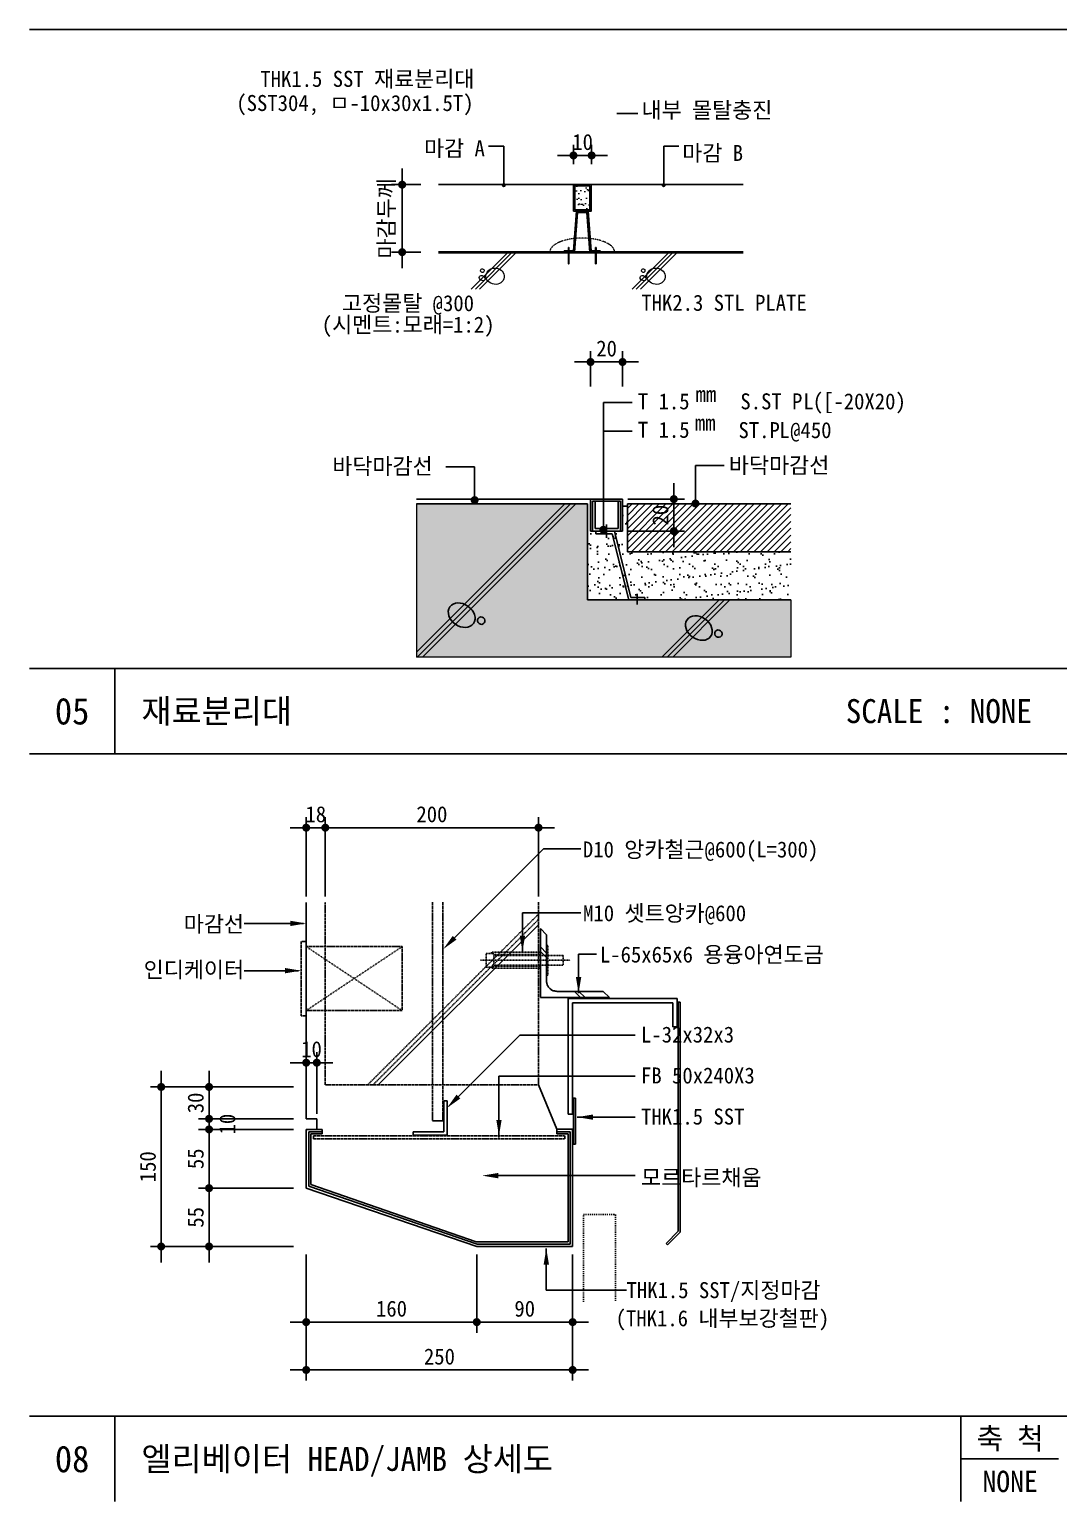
# Model space of a CAD drawing. Header units: millimetres. Extents: x 209 to 75467, y 6568 to 12199.
# Drawn here: x 209 to 2139, y 6677 to 9438 of the extents above; entities that cross this region are included whole.
import ezdxf
from ezdxf.enums import TextEntityAlignment as Align

# ---------------------------------------------------------------- set-up
doc = ezdxf.new("R2010")
doc.units = ezdxf.units.MM
doc.header["$MEASUREMENT"] = 0
for name, pattern in [('DASH_3', [2, 1, -1]), ('DASH_4', [4, 2, -2]), ('DASH_9', [2.3, 1.5, -0.8]), ('HIDDEN', [0.375, 0.25, -0.125]), ('HIDDEN2', [0.1875, 0.125, -0.0625])]:
    doc.linetypes.add(name, pattern=pattern)
doc.layers.get('0').update_dxf_attribs({"linetype": 'CONTINUOUS'})
for name, color, linetype in [('312', 7, 'CONTINUOUS'), ('313', 7, 'CONTINUOUS'), ('314', 7, 'CONTINUOUS'), ('A-XXXX-SOLD', 252, 'CONTINUOUS'), ('AA-XXXX-SDET', 7, 'CONTINUOUS'), ('CA-ANNO-TEXT', 3, 'CONTINUOUS'), ('DIM', 7, 'CONTINUOUS'), ('F', 4, 'CONTINUOUS'), ('HAT', 8, 'CONTINUOUS'), ('SYMB', 7, 'CONTINUOUS'), ('TABL', 7, 'CONTINUOUS'), ('TEXT', 7, 'CONTINUOUS')]:
    doc.layers.add(name, color=color, linetype=linetype)
for name, color, linetype, lineweight in [('A-CONC-LIN1', 2, 'CONTINUOUS', 40), ('A-DIMS', 7, 'CONTINUOUS', 25), ('A-MKXS-LEAD', 7, 'CONTINUOUS', 25), ('A-MKXS-TEXT1', 3, 'CONTINUOUS', 25), ('A-XXXX-FIN3', 4, 'CONTINUOUS', 25), ('A-XXXX-HATC', 8, 'CONTINUOUS', 18), ('A-XXXX-HID', 8, 'HIDDEN', 18), ('A-XXXX-TABL', 7, 'CONTINUOUS', 25)]:
    doc.layers.add(name, color=color, linetype=linetype, lineweight=lineweight)
doc.styles.add('HY울릉도L', font='H2GTRE.TTF')
doc.styles.add('돋움', font='')
doc.styles.add('돋움체', font='')
doc.styles.get('돋움').set_extended_font_data('DotumChe')
doc.styles.get('돋움체').set_extended_font_data('DotumChe')
doc.dimstyles.new('CDIM', dxfattribs={"dimtxt": 3, "dimasz": 1.5, "dimexe": 2, "dimexo": 1, "dimgap": 1, "dimtad": 1, "dimdec": 0, "dimrnd": 0.5, "dimzin": 0, "dimdsep": 32, "dimlunit": 6, "dimtxsty": 'HY울릉도L', "dimblk1": '_CIDOT', "dimblk2": '_CIDOT', "dimsah": 1, "dimcen": 5.5, "dimclrd": 2, "dimclre": 2, "dimclrt": 7, "dimadec": 0, "dimazin": 0, "dimtfac": 1, "dimtdec": 0, "dimtix": 1, "dimtmove": 2, "dimatfit": 1, "dimldrblk": '_CIDOT', "dimfxl": 1, "dimtolj": 1, "dimtzin": 0, "dimlwd": -1, "dimarcsym": 0})

# ---------------------------------------------------------------- blocks, each defined once
blk = doc.blocks.new('UNITCIRCLE')
blk.add_circle((0, 0), 1)
blk = doc.blocks.new('_CIDOT')
at = {"color": 0, "linetype": 'ByBlock'}
blk.add_line((2, 0), (-1, 0), dxfattribs=at)
at = {"color": 0, "linetype": 'ByBlock', "const_width": 0.5}
blk.add_lwpolyline([(-0.25, 0, 1), (0.25, 0, 1)], format="xyb", close=True, dxfattribs=at)
blk = doc.blocks.new('*D326')
at = {"layer": 'A-DIMS', "lineweight": -2, "transparency": 16777216}
for p, q in [((1331.2, 8556.9), (1437.3, 8556.9)), ((1331.2, 8496.9), (1437.3, 8496.9))]:
    blk.add_line(p, q, dxfattribs=at)
at = {"layer": 'A-DIMS', "transparency": 16777216}
blk.add_line((1417.3, 8541.9), (1417.3, 8511.9), dxfattribs=at)
at = {"layer": 'A-DIMS', "transparency": 16777216, "xscale": 15, "yscale": 15, "zscale": 15}
for p, rotation in [((1417.3, 8556.9), 90), ((1417.3, 8496.9), 270)]:
    blk.add_blockref('_CIDOT', p, dxfattribs=dict(at, rotation=rotation))
at = {"layer": 'A-DIMS', "color": 3, "transparency": 16777216, "insert": (1392.3, 8526.9), "char_height": 30, "attachment_point": 5, "rotation": 90, "style": '돋움체'}
blk.add_mtext('\\A1;20', dxfattribs=at)
blk = doc.blocks.new('*D327')
at = {"layer": 'A-DIMS', "lineweight": -2, "transparency": 16777216}
for p, q in [((1261.2, 8768.1), (1261.2, 8834.1)), ((1321.2, 8768.1), (1321.2, 8834.1))]:
    blk.add_line(p, q, dxfattribs=at)
at = {"layer": 'A-DIMS', "transparency": 16777216}
blk.add_line((1306.2, 8814.1), (1276.2, 8814.1), dxfattribs=at)
at = {"layer": 'A-DIMS', "transparency": 16777216, "xscale": 15, "yscale": 15, "zscale": 15, "rotation": 180}
blk.add_blockref('_CIDOT', (1261.2, 8814.1), dxfattribs=at)
at = {"layer": 'A-DIMS', "transparency": 16777216, "xscale": 15, "yscale": 15, "zscale": 15}
blk.add_blockref('_CIDOT', (1321.2, 8814.1), dxfattribs=at)
at = {"layer": 'A-DIMS', "color": 3, "transparency": 16777216, "insert": (1291.2, 8839.2), "char_height": 30, "attachment_point": 5, "style": '돋움체'}
blk.add_mtext('\\A1;20', dxfattribs=at)
blk = doc.blocks.new('Arrow-V')
at = {"color": 0}
blk.add_solid([(-3, 0.5), (0, 0), (-3, -0.5)], dxfattribs=at)
blk = doc.blocks.new('*D335')
at = {"layer": 'A-DIMS', "lineweight": -2, "transparency": 16777216}
for p, q in [((728, 7140.4), (728, 6993.4)), ((1047.8, 7140.4), (1047.8, 6993.4))]:
    blk.add_line(p, q, dxfattribs=at)
at = {"layer": 'A-DIMS', "transparency": 16777216}
blk.add_line((1032.8, 7013.4), (743, 7013.4), dxfattribs=at)
at = {"layer": 'A-DIMS', "transparency": 16777216, "xscale": 15, "yscale": 15, "zscale": 15, "rotation": 180}
blk.add_blockref('_CIDOT', (728, 7013.4), dxfattribs=at)
at = {"layer": 'A-DIMS', "transparency": 16777216, "xscale": 15, "yscale": 15, "zscale": 15}
blk.add_blockref('_CIDOT', (1047.8, 7013.4), dxfattribs=at)
at = {"layer": 'A-DIMS', "color": 3, "transparency": 16777216, "insert": (887.9, 7038.4), "char_height": 30, "attachment_point": 5, "style": '돋움체'}
blk.add_mtext('\\A1;160', dxfattribs=at)
blk = doc.blocks.new('*D337')
at = {"layer": 'A-DIMS', "lineweight": -2, "transparency": 16777216}
for p, q in [((763.8, 7811.7), (763.8, 7960.7)), ((1163.6, 7811.7), (1163.6, 7960.7))]:
    blk.add_line(p, q, dxfattribs=at)
at = {"layer": 'A-DIMS', "transparency": 16777216}
blk.add_line((778.8, 7940.7), (1148.6, 7940.7), dxfattribs=at)
at = {"layer": 'A-DIMS', "transparency": 16777216, "xscale": 15, "yscale": 15, "zscale": 15, "rotation": 180}
blk.add_blockref('_CIDOT', (763.8, 7940.7), dxfattribs=at)
at = {"layer": 'A-DIMS', "transparency": 16777216, "xscale": 15, "yscale": 15, "zscale": 15}
blk.add_blockref('_CIDOT', (1163.6, 7940.7), dxfattribs=at)
at = {"layer": 'A-DIMS', "color": 3, "transparency": 16777216, "insert": (963.7, 7965.7), "char_height": 30, "attachment_point": 5, "style": '돋움체'}
blk.add_mtext('\\A1;200', dxfattribs=at)
blk = doc.blocks.new('*D338')
at = {"layer": 'A-DIMS', "lineweight": -2, "transparency": 16777216}
for p, q in [((704.2, 7454.4), (525.8, 7454.4)), ((704.2, 7394.6), (525.8, 7394.6))]:
    blk.add_line(p, q, dxfattribs=at)
at = {"layer": 'A-DIMS', "transparency": 16777216}
blk.add_line((545.8, 7409.6), (545.8, 7439.4), dxfattribs=at)
at = {"layer": 'A-DIMS', "transparency": 16777216, "xscale": 15, "yscale": 15, "zscale": 15}
for p, rotation in [((545.8, 7454.4), 90), ((545.8, 7394.6), 270)]:
    blk.add_blockref('_CIDOT', p, dxfattribs=dict(at, rotation=rotation))
at = {"layer": 'A-DIMS', "color": 3, "transparency": 16777216, "insert": (520.8, 7424.5), "char_height": 30, "attachment_point": 5, "rotation": 90, "style": '돋움체'}
blk.add_mtext('\\A1;30', dxfattribs=at)
blk = doc.blocks.new('*D339')
at = {"layer": 'A-DIMS', "lineweight": -2, "transparency": 16777216}
for p, q in [((728, 7403.7), (728, 7519.9)), ((747.8, 7403.7), (747.8, 7519.9))]:
    blk.add_line(p, q, dxfattribs=at)
at = {"layer": 'A-DIMS', "transparency": 16777216}
for p, q in [((713, 7499.9), (698, 7499.9)), ((747.8, 7499.9), (728, 7499.9)), ((762.8, 7499.9), (777.8, 7499.9))]:
    blk.add_line(p, q, dxfattribs=at)
at = {"layer": 'A-DIMS', "transparency": 16777216, "xscale": 15, "yscale": 15, "zscale": 15}
blk.add_blockref('_CIDOT', (728, 7499.9), dxfattribs=at)
at = {"layer": 'A-DIMS', "transparency": 16777216, "xscale": 15, "yscale": 15, "zscale": 15, "rotation": 180}
blk.add_blockref('_CIDOT', (747.8, 7499.9), dxfattribs=at)
at = {"layer": 'A-DIMS', "color": 3, "transparency": 16777216, "insert": (737.9, 7524.9), "char_height": 30, "attachment_point": 5, "style": '돋움체'}
blk.add_mtext('\\A1;10', dxfattribs=at)
blk = doc.blocks.new('*D340')
at = {"layer": 'A-DIMS', "lineweight": -2, "transparency": 16777216}
for p, q in [((728, 7811.7), (728, 7960.7)), ((763.8, 7811.7), (763.8, 7960.7))]:
    blk.add_line(p, q, dxfattribs=at)
at = {"layer": 'A-DIMS', "transparency": 16777216}
for p, q in [((713, 7940.7), (698, 7940.7)), ((763.8, 7940.7), (728, 7940.7)), ((778.8, 7940.7), (793.8, 7940.7))]:
    blk.add_line(p, q, dxfattribs=at)
at = {"layer": 'A-DIMS', "transparency": 16777216, "xscale": 15, "yscale": 15, "zscale": 15}
blk.add_blockref('_CIDOT', (728, 7940.7), dxfattribs=at)
at = {"layer": 'A-DIMS', "transparency": 16777216, "xscale": 15, "yscale": 15, "zscale": 15, "rotation": 180}
blk.add_blockref('_CIDOT', (763.8, 7940.7), dxfattribs=at)
at = {"layer": 'A-DIMS', "color": 3, "transparency": 16777216, "insert": (745.9, 7965.7), "char_height": 30, "attachment_point": 5, "style": '돋움체'}
blk.add_mtext('\\A1;18', dxfattribs=at)
blk = doc.blocks.new('*D341')
at = {"layer": 'A-DIMS', "lineweight": -2, "transparency": 16777216}
for p, q in [((728, 7140.4), (728, 6903.6)), ((1227.6, 7140.4), (1227.6, 6903.6))]:
    blk.add_line(p, q, dxfattribs=at)
at = {"layer": 'A-DIMS', "transparency": 16777216}
blk.add_line((1212.6, 6923.6), (743, 6923.6), dxfattribs=at)
at = {"layer": 'A-DIMS', "transparency": 16777216, "xscale": 15, "yscale": 15, "zscale": 15, "rotation": 180}
blk.add_blockref('_CIDOT', (728, 6923.6), dxfattribs=at)
at = {"layer": 'A-DIMS', "transparency": 16777216, "xscale": 15, "yscale": 15, "zscale": 15}
blk.add_blockref('_CIDOT', (1227.6, 6923.6), dxfattribs=at)
at = {"layer": 'A-DIMS', "color": 3, "transparency": 16777216, "insert": (977.8, 6948.6), "char_height": 30, "attachment_point": 5, "style": '돋움체'}
blk.add_mtext('\\A1;250', dxfattribs=at)
blk = doc.blocks.new('*D342')
at = {"layer": 'A-DIMS', "lineweight": -2, "transparency": 16777216}
for p, q in [((1047.8, 7140.4), (1047.8, 6993.4)), ((1227.6, 7140.4), (1227.6, 6993.4))]:
    blk.add_line(p, q, dxfattribs=at)
at = {"layer": 'A-DIMS', "transparency": 16777216}
blk.add_line((1212.6, 7013.4), (1062.8, 7013.4), dxfattribs=at)
at = {"layer": 'A-DIMS', "transparency": 16777216, "xscale": 15, "yscale": 15, "zscale": 15, "rotation": 180}
blk.add_blockref('_CIDOT', (1047.8, 7013.4), dxfattribs=at)
at = {"layer": 'A-DIMS', "transparency": 16777216, "xscale": 15, "yscale": 15, "zscale": 15}
blk.add_blockref('_CIDOT', (1227.6, 7013.4), dxfattribs=at)
at = {"layer": 'A-DIMS', "color": 3, "transparency": 16777216, "insert": (1137.7, 7038.4), "char_height": 30, "attachment_point": 5, "style": '돋움체'}
blk.add_mtext('\\A1;90', dxfattribs=at)
blk = doc.blocks.new('*D343')
at = {"layer": 'A-DIMS', "lineweight": -2, "transparency": 16777216}
for p, q in [((704.2, 7454.4), (436, 7454.4)), ((704.2, 7155.2), (436, 7155.2))]:
    blk.add_line(p, q, dxfattribs=at)
at = {"layer": 'A-DIMS', "transparency": 16777216}
blk.add_line((456, 7170.2), (456, 7439.4), dxfattribs=at)
at = {"layer": 'A-DIMS', "transparency": 16777216, "xscale": 15, "yscale": 15, "zscale": 15}
for p, rotation in [((456, 7454.4), 90), ((456, 7155.2), 270)]:
    blk.add_blockref('_CIDOT', p, dxfattribs=dict(at, rotation=rotation))
at = {"layer": 'A-DIMS', "color": 3, "transparency": 16777216, "insert": (431, 7304.8), "char_height": 30, "attachment_point": 5, "rotation": 90, "style": '돋움체'}
blk.add_mtext('\\A1;150', dxfattribs=at)
blk = doc.blocks.new('*D344')
at = {"layer": 'A-DIMS', "transparency": 16777216}
for p, q in [((545.8, 7409.6), (545.8, 7424.6)), ((545.8, 7374.8), (545.8, 7394.6)), ((545.8, 7359.8), (545.8, 7344.8))]:
    blk.add_line(p, q, dxfattribs=at)
at = {"layer": 'A-DIMS', "lineweight": -2, "transparency": 16777216}
for p, q in [((704.2, 7394.6), (525.8, 7394.6)), ((704.2, 7374.8), (525.8, 7374.8))]:
    blk.add_line(p, q, dxfattribs=at)
at = {"layer": 'A-DIMS', "transparency": 16777216, "xscale": 15, "yscale": 15, "zscale": 15}
for p, rotation in [((545.8, 7394.6), 270), ((545.8, 7374.8), 90)]:
    blk.add_blockref('_CIDOT', p, dxfattribs=dict(at, rotation=rotation))
at = {"layer": 'A-DIMS', "color": 3, "transparency": 16777216, "insert": (580.3, 7384.7), "char_height": 30, "attachment_point": 5, "rotation": 90, "style": '돋움체'}
blk.add_mtext('\\A1;10', dxfattribs=at)
blk = doc.blocks.new('*D345')
at = {"layer": 'A-DIMS', "lineweight": -2, "transparency": 16777216}
for p, q in [((704.2, 7374.8), (525.8, 7374.8)), ((704.2, 7264.6), (525.8, 7264.6))]:
    blk.add_line(p, q, dxfattribs=at)
at = {"layer": 'A-DIMS', "transparency": 16777216}
blk.add_line((545.8, 7279.6), (545.8, 7359.8), dxfattribs=at)
at = {"layer": 'A-DIMS', "transparency": 16777216, "xscale": 15, "yscale": 15, "zscale": 15}
for p, rotation in [((545.8, 7374.8), 90), ((545.8, 7264.6), 270)]:
    blk.add_blockref('_CIDOT', p, dxfattribs=dict(at, rotation=rotation))
at = {"layer": 'A-DIMS', "color": 3, "transparency": 16777216, "insert": (520.8, 7319.7), "char_height": 30, "attachment_point": 5, "rotation": 90, "style": '돋움체'}
blk.add_mtext('\\A1;55', dxfattribs=at)
blk = doc.blocks.new('*D346')
at = {"layer": 'A-DIMS', "lineweight": -2, "transparency": 16777216}
for p, q in [((704.2, 7264.6), (525.8, 7264.6)), ((704.2, 7155.2), (525.8, 7155.2))]:
    blk.add_line(p, q, dxfattribs=at)
at = {"layer": 'A-DIMS', "transparency": 16777216}
blk.add_line((545.8, 7170.2), (545.8, 7249.6), dxfattribs=at)
at = {"layer": 'A-DIMS', "transparency": 16777216, "xscale": 15, "yscale": 15, "zscale": 15}
for p, rotation in [((545.8, 7264.6), 90), ((545.8, 7155.2), 270)]:
    blk.add_blockref('_CIDOT', p, dxfattribs=dict(at, rotation=rotation))
at = {"layer": 'A-DIMS', "color": 3, "transparency": 16777216, "insert": (520.8, 7209.9), "char_height": 30, "attachment_point": 5, "rotation": 90, "style": '돋움체'}
blk.add_mtext('\\A1;55', dxfattribs=at)
blk = doc.blocks.new('*D391')
at = {"layer": 'A-DIMS', "transparency": 16777216}
for p, q in [((1214.1, 9201.5), (1199.1, 9201.5)), ((1263.2, 9201.5), (1229.1, 9201.5)), ((1278.2, 9201.5), (1293.2, 9201.5))]:
    blk.add_line(p, q, dxfattribs=at)
at = {"layer": 'A-DIMS', "lineweight": -2, "transparency": 16777216}
for p, q in [((1229.1, 9185.1), (1229.1, 9221.5)), ((1263.2, 9185.1), (1263.2, 9221.5))]:
    blk.add_line(p, q, dxfattribs=at)
at = {"layer": 'A-DIMS', "transparency": 16777216, "xscale": 15, "yscale": 15, "zscale": 15}
blk.add_blockref('_CIDOT', (1229.1, 9201.5), dxfattribs=at)
at = {"layer": 'A-DIMS', "transparency": 16777216, "xscale": 15, "yscale": 15, "zscale": 15, "rotation": 180}
blk.add_blockref('_CIDOT', (1263.2, 9201.5), dxfattribs=at)
at = {"layer": 'A-DIMS', "color": 3, "transparency": 16777216, "insert": (1246.2, 9226.5), "char_height": 30, "attachment_point": 5, "style": '돋움체'}
blk.add_mtext('\\A1;10', dxfattribs=at)
blk = doc.blocks.new('*D392')
at = {"layer": 'A-DIMS', "transparency": 16777216}
for p, q in [((907.9, 9161.7), (907.9, 9176.7)), ((907.9, 9146.7), (907.9, 9020.1)), ((907.9, 9005.1), (907.9, 8990.1))]:
    blk.add_line(p, q, dxfattribs=at)
at = {"layer": 'A-DIMS', "lineweight": -2, "transparency": 16777216}
for p, q in [((942.7, 9146.7), (887.9, 9146.7)), ((942.7, 9020.1), (887.9, 9020.1))]:
    blk.add_line(p, q, dxfattribs=at)
at = {"layer": 'A-DIMS', "transparency": 16777216, "xscale": 15, "yscale": 15, "zscale": 15}
for p, rotation in [((907.9, 9146.7), 270), ((907.9, 9020.1), 90)]:
    blk.add_blockref('_CIDOT', p, dxfattribs=dict(at, rotation=rotation))
at = {"layer": 'A-DIMS', "color": 3, "transparency": 16777216, "insert": (879.9, 9083.4), "char_height": 30, "attachment_point": 5, "rotation": 90, "style": '돋움체'}
blk.add_mtext('\\A1;마감두께', dxfattribs=at)

msp = doc.modelspace()

# ---------------------------------------------------------------- hatches: boundary and pattern name
at = {"layer": 'A-XXXX-HATC', "ltscale": 2}
h = msp.add_hatch(dxfattribs=at)
h.set_pattern_fill('AR-SAND', color=256, scale=10)
h.set_pattern_definition([(37.5, (-24590.172, 10602.676), (-0.629934, 19.268238), [0, -15.2, 0, -17, 0, -16.25]), (7.5, (-24590.172, 10602.676), (17.697767, 28.22146), [0, -8.2, 0, -13.7, 0, -5.25]), (327.5, (-24602.472, 10602.676), (31.141419, 0.05659), [0, -5, 0, -18, 0, -23.5]), (317.5, (-24602.472, 10602.676), (30.061266, 8.776756), [0, -2.5, 0, -11.8, 0, -13.5])])
h.paths.add_polyline_path([(1231.4, 9099.2), (1231.4, 9144.2), (1259.7, 9144.2), (1259.7, 9099.2)])
at = {"layer": 'A-XXXX-SOLD'}
msp.add_hatch(color=256, dxfattribs=at).paths.add_polyline_path([(1637, 8260.7), (935, 8260.7), (935, 8547.9), (1255.2, 8547.9), (1255.2, 8367.9), (1637, 8367.9)])
at = {"layer": 'HAT', "linetype": 'ByBlock'}
h = msp.add_hatch(dxfattribs=at)
h.set_pattern_fill('AR-SAND', color=256, scale=0.6, style=0)
h.set_pattern_definition([(37.5, (-1686.172, 5985.035), (-0.96002, 29.3648), [0, -23.1648, 0, -25.908, 0, -24.765]), (7.5, (-1686.17, 5985.035), (26.9714, 43.0095), [0, -12.4968, 0, -20.8788, 0, -8.001]), (327.5, (-1704.917, 5985.035), (47.45954, 0.08623), [0, -7.62, 0, -27.432, 0, -35.814]), (317.5, (-1704.917, 5985.035), (45.8134, 13.37576), [0, -3.81, 0, -17.9832, 0, -20.574])])
h.paths.add_polyline_path([(1637, 8457.9), (1637, 8367.9), (1255.2, 8367.9), (1255.2, 8496.9), (1321.2, 8496.9), (1321.2, 8543.4), (1330.2, 8543.4), (1330.2, 8457.9)])

# ---------------------------------------------------------------- linework, layer by layer
at = {"color": 8, "linetype": 'HIDDEN2'}
for p, q in [((1065.4, 7679), (1065.4, 7705)), ((1065.4, 7705), (1075.4, 7705)), ((1165.4, 7707), (1075.4, 7707)), ((1075.4, 7707), (1075.4, 7705)), ((1090, 7701), (1075.4, 7705)), ((1178.6, 7719.8), (1181, 7719.8)), ((1181, 7719.8), (1181, 7663.8)), ((1222.8, 7692.2), (1054.8, 7692.2)), ((1075.4, 7679), (1065.4, 7679)), ((1090, 7683), (1075.4, 7679)), ((1075.4, 7677), (1075.4, 7679)), ((1165.4, 7677), (1075.4, 7677)), ((1080, 7683), (1080, 7701)), ((1199.6, 7701), (1080, 7701)), ((1199.6, 7683), (1080, 7683)), ((1165.4, 7681), (1084.8, 7681)), ((1165.4, 7703), (1087.2, 7703)), ((1209.6, 7701), (1199.6, 7701)), ((1199.6, 7683), (1209.6, 7683)), ((1209.6, 7683), (1209.6, 7701)), ((1181, 7663.8), (1178.6, 7663.8))]:
    msp.add_line(p, q, dxfattribs=at)
at = {"layer": '312', "color": 4, "linetype": 'Continuous'}
for p, q in [((728, 7394.6), (728, 7800.6)), ((1167, 7751.8), (1167, 7622)), ((1167, 7751.8), (1178.6, 7740)), ((1178.6, 7653.2), (1178.6, 7740)), ((1178.6, 7653.2), (1178.8, 7652)), ((1178.8, 7652), (1178.8, 7650.8)), ((1178.8, 7650.8), (1179, 7649.6)), ((1179, 7649.6), (1179.4, 7648.4)), ((1179.4, 7648.4), (1179.6, 7647.2)), ((1167, 7622), (1296.8, 7622)), ((1179.6, 7647.2), (1180, 7646)), ((1180, 7646), (1180.6, 7645)), ((1180.6, 7645), (1181.2, 7643.8)), ((1181.2, 7643.8), (1181.8, 7642.8)), ((1181.8, 7642.8), (1182.4, 7641.8)), ((1182.4, 7641.8), (1183.2, 7640.8)), ((1183.2, 7640.8), (1184, 7639.8)), ((1184, 7639.8), (1184.8, 7639)), ((1184.8, 7639), (1185.8, 7638.2)), ((1185.8, 7638.2), (1186.8, 7637.4)), ((1186.8, 7637.4), (1187.8, 7636.8)), ((1187.8, 7636.8), (1188.8, 7636.2)), ((1188.8, 7636.2), (1190, 7635.6)), ((1190, 7635.6), (1191, 7635)), ((1191, 7635), (1192.2, 7634.6)), ((1192.2, 7634.6), (1193.4, 7634.4)), ((1193.4, 7634.4), (1194.6, 7634)), ((1194.6, 7634), (1195.8, 7633.8)), ((1195.8, 7633.8), (1197, 7633.8)), ((1197, 7633.8), (1198.2, 7633.6)), ((1198.2, 7633.6), (1285, 7633.6)), ((1285, 7633.6), (1296.8, 7622)), ((986.2, 7428.2), (986.2, 7370.4)), ((992, 7428.2), (986.2, 7428.2)), ((992, 7364.4), (992, 7428.2)), ((748, 7394.6), (728, 7394.6)), ((728, 7374.8), (728, 7264.6)), ((757.8, 7374.8), (728, 7374.8)), ((748, 7374.8), (748, 7394.6)), ((1227.6, 7375), (1197.8, 7375)), ((1227.6, 7155.2), (1227.6, 7375)), ((986.2, 7370.4), (928.4, 7370.2)), ((928.4, 7370.2), (928.4, 7364.4)), ((728, 7264.6), (1048, 7155.2)), ((1048, 7155.2), (1227.6, 7155.2))]:
    msp.add_line(p, q, dxfattribs=at)
at = {"layer": '313', "color": 7, "linetype": 'Continuous'}
for p, q in [((1231, 7633.6), (1242.6, 7622)), ((1239.4, 7633.6), (1251, 7622)), ((1219, 7403.4), (1219, 7620)), ((1219, 7620), (1423.6, 7620)), ((1227, 7403.4), (1227, 7612)), ((1227, 7612), (1415.6, 7612)), ((1415.6, 7612), (1415.6, 7567.2)), ((1423.6, 7620), (1423.6, 7567.2)), ((1425.6, 7613.2), (1425.6, 7183.8)), ((1425.6, 7613.2), (1429.2, 7613.2)), ((1429.2, 7613.2), (1429.2, 7182.2)), ((1415.6, 7567.2), (1423.6, 7567.2)), ((1197.8, 7375), (1163.6, 7458.2)), ((1219, 7403.4), (1227, 7403.4)), ((757.8, 7374.8), (748, 7374.8)), ((757.8, 7374.8), (757.8, 7366.2)), ((1197.8, 7375), (1197.8, 7366.4)), ((1425.6, 7183.8), (1402.8, 7161)), ((1429.2, 7182.2), (1405.4, 7158.4)), ((1402.8, 7161), (1405.4, 7158.4))]:
    msp.add_line(p, q, dxfattribs=at)
at = {"layer": '314', "color": 7, "linetype": 'DASH_9'}
for p, q in [((763.8, 7458.2), (763.8, 7801.2)), ((964.8, 7801.2), (964.8, 7390.6)), ((984.4, 7801.2), (984.4, 7390.6)), ((1163.6, 7801.2), (1163.6, 7458.2)), ((843.1, 7458.2), (1163.6, 7778.6)), ((853.1, 7458.2), (1163.6, 7768.6)), ((718.4, 7727.4), (718.4, 7588)), ((728, 7727.4), (718.4, 7727.4)), ((728, 7727.4), (728, 7588)), ((728, 7717.6), (907.8, 7717.6)), ((907.8, 7717.6), (907.8, 7597.8)), ((907.8, 7597.8), (728, 7597.8)), ((718.4, 7588), (728, 7588)), ((1163.6, 7458.2), (763.8, 7458.2)), ((741.4, 7362.6), (1213, 7362.6)), ((741.4, 7357), (1213, 7357))]:
    msp.add_line(p, q, dxfattribs=at)
at = {"layer": '314', "color": 7, "linetype": 'DASH_3'}
for p, q in [((728, 7717.6), (907.8, 7597.8)), ((907.8, 7717.6), (728, 7597.8))]:
    msp.add_line(p, q, dxfattribs=at)
at = {"layer": '314', "color": 7, "linetype": 'Continuous'}
for p, q in [((1167, 7717), (1178.6, 7705.4)), ((1167, 7708.6), (1178.6, 7697)), ((1229.4, 7347.4), (1229.4, 7433.4)), ((1229.4, 7433.4), (1233.2, 7433.4)), ((1233.2, 7433.4), (1233.2, 7347.4)), ((964.8, 7390.6), (984.4, 7390.6)), ((732.6, 7370.2), (732.6, 7268.4)), ((757.8, 7370.2), (732.6, 7370.2)), ((736.6, 7366.2), (736.6, 7271.2)), ((757.8, 7366.2), (736.6, 7366.2)), ((741.4, 7357), (741.4, 7362.6)), ((928.2, 7364.2), (992, 7364.4)), ((1223, 7370.4), (1197.8, 7370.4)), ((1219, 7366.4), (1197.8, 7366.4)), ((1213, 7362.6), (1213, 7357)), ((1219, 7163.8), (1219, 7366.4)), ((1223, 7159.8), (1223, 7370.4)), ((1233.2, 7347.4), (1229.4, 7347.4)), ((1048.6, 7159.8), (732.6, 7268.4)), ((1046.8, 7163.8), (736.6, 7271.2)), ((1046.8, 7163.8), (1219, 7163.8)), ((1048.6, 7159.8), (1223, 7159.8))]:
    msp.add_line(p, q, dxfattribs=at)
at = {"layer": '314', "color": 7, "linetype": 'DASH_4'}
for p, q in [((1247.8, 7051.2), (1247.8, 7215)), ((1247.8, 7215), (1307.8, 7215)), ((1307.8, 7215), (1307.8, 7051.2))]:
    msp.add_line(p, q, dxfattribs=at)
at = {"layer": 'A-CONC-LIN1'}
msp.add_line((976.2, 9020.1), (1547.1, 9020.1), dxfattribs=at)
at = {"layer": 'A-MKXS-LEAD'}
for p, q in [((1350, 9279.9), (1310.7, 9279.9)), ((1098.4, 9219.1), (1069.7, 9219.1)), ((1098.4, 9145.6), (1098.4, 9219.1)), ((1398.3, 9145.6), (1398.3, 9219.1)), ((1398.3, 9219.1), (1426.9, 9219.1)), ((1457.8, 8548), (1457.8, 8619.9)), ((1457.8, 8619.9), (1511.8, 8619.9)), ((1242.7, 7901), (1173, 7901)), ((1133.4, 7781), (1242.7, 7781)), ((1133.4, 7708.2), (1133.4, 7781)), ((1238.7, 7630.4), (1238.7, 7703.2)), ((1238.7, 7703.2), (1272.5, 7703.2)), ((1128.4, 7551.4), (1344.7, 7551.4)), ((1089.4, 7474.6), (1344.7, 7474.6)), ((1089.4, 7359.4), (1089.4, 7474.6)), ((1235.8, 7397.8), (1344.7, 7397.8)), ((1088, 7288.1), (1344.7, 7288.1)), ((1178.2, 7151.4), (1178.2, 7073.4)), ((1178.2, 7073.4), (1328.7, 7073.4))]:
    msp.add_line(p, q, dxfattribs=at)
for points in [[(1241.9, 9147.4, 0, 5.01, 0), (1235.9, 9161.2, 0, 0, 0), (1158.6, 9339.6, 0, 0, 0), (1110.9, 9339.6, 0, 0, 0)], [(1249, 9138.7, 0, 5.01, 0), (1254.9, 9152.5, 0, 0, 0), (1310.7, 9279.9, 0, 0, 0)], [(1261.7, 9060.3, 0, 5.01, 0), (1267.7, 9046.5, 0, 0, 0), (1319.9, 8924.7, 0, 0, 0), (1361.7, 8924.7, 0, 0, 0)], [(1241.6, 9026.7, 0, 5.01, 0), (1235.6, 9012.9, 0, 0, 0), (1197.7, 8924.3, 0, 0, 0), (1122.7, 8924.3, 0, 0, 0)]]:
    msp.add_lwpolyline(points, format="xyseb", dxfattribs=at)
for points, const_width in [([(1096.5, 9145.7, 1), (1100.3, 9145.7, 1)], 3.75), ([(1096.5, 9145.7, 1), (1100.3, 9145.7, 1)], 3.75), ([(1400.1, 9145.7, -1), (1396.4, 9145.7, -1)], 3.75), ([(1400.1, 9145.7, -1), (1396.4, 9145.7, -1)], 3.75), ([(1461.6, 8548.6, -1), (1454.1, 8548.6, -1)], 7.5)]:
    msp.add_lwpolyline(points, format="xyb", close=True, dxfattribs=dict(at, const_width=const_width))
for points in [[(988.6, 7716.6), (1173, 7901)], [(723, 7761.1), (611.4, 7761.1)], [(713.4, 7672.5), (611.4, 7672.5)], [(995.5, 7418.5), (1128.4, 7551.4)]]:
    msp.add_lwpolyline(points, dxfattribs=at)
at = {"layer": 'A-XXXX-FIN3'}
for p, q in [((1228.9, 9146.7), (976.2, 9146.7)), ((1262.2, 9146.7), (1547.1, 9146.7))]:
    msp.add_line(p, q, dxfattribs=at)
msp.add_lwpolyline([(1228.9, 9096.7), (1228.9, 9146.7), (1262.2, 9146.7), (1262.2, 9096.7), (1228.9, 9096.7)], dxfattribs=at)
for points in [[(1231.4, 9099.2), (1231.4, 9144.2), (1259.7, 9144.2), (1259.7, 9099.2)], [(1260, 9020.1), (1254.2, 9094.2), (1236.9, 9094.2), (1231.1, 9020.1), (1212.2, 9020.1), (1212.2, 9022.6), (1228.9, 9022.6), (1234.7, 9096.7), (1256.4, 9096.7), (1262.2, 9022.6), (1278.9, 9022.6), (1278.9, 9020.1)], [(1219.5, 9028.7), (1220.5, 9028.7), (1220.5, 8998.5), (1219.5, 8998.5)], [(1271.6, 9028.7), (1270.5, 9028.7), (1270.5, 8998.5), (1271.6, 8998.5)]]:
    msp.add_lwpolyline(points, close=True, dxfattribs=at)
at = {"layer": 'A-XXXX-HATC'}
for p, q in [((1037.3, 8950.8), (1106.6, 9020.1)), ((1045.1, 8950.8), (1114.4, 9020.1)), ((1052.8, 8950.8), (1122.1, 9020.1)), ((1339.1, 8950.8), (1408.4, 9020.1)), ((1346.9, 8950.8), (1416.2, 9020.1)), ((1354.6, 8950.8), (1423.9, 9020.1)), ((935, 8547.9), (935, 8260.7)), ((1637, 8367.9), (1637, 8260.7)), ((1637, 8260.7), (935, 8260.7))]:
    msp.add_line(p, q, dxfattribs=at)
at = {"layer": 'A-XXXX-HID', "ltscale": 0.5}
msp.add_ellipse((1245.5, 9020.1), major_axis=(-60.8, 0), ratio=0.433505, start_param=3.141593, end_param=6.283185, dxfattribs=at)
at = {"layer": 'A-XXXX-TABL'}
for p, q in [((1955.6, 6836.8), (1955.6, 6676.8)), ((1955.6, 6756.8), (2138.7, 6756.8))]:
    msp.add_line(p, q, dxfattribs=at)
at = {"layer": 'AA-XXXX-SDET'}
msp.add_line((863.1, 7458.2), (1163.6, 7758.6), dxfattribs=at)
at = {"layer": 'DIM'}
for p, q in [((1285.2, 8499.3), (1285.2, 8738.2)), ((1339.2, 8738.2), (1285.2, 8738.2)), ((1285.2, 8684.2), (1339.2, 8684.2)), ((1043.8, 8617.3), (989.8, 8617.3)), ((1043.8, 8555), (1043.8, 8617.3))]:
    msp.add_line(p, q, dxfattribs=at)
at = {"layer": 'DIM', "const_width": 7.5}
for points in [[(1047.5, 8555, -1), (1040, 8555, -1)], [(1288.9, 8499.3, -1), (1281.4, 8499.3, -1)]]:
    msp.add_lwpolyline(points, format="xyb", close=True, dxfattribs=at)
at = {"layer": 'F'}
for p, q in [((935, 8556.9), (1261.2, 8556.9)), ((935, 8547.9), (1255.2, 8547.9)), ((1255.2, 8547.9), (1255.2, 8367.9)), ((1261.2, 8556.9), (1321.2, 8556.9)), ((1261.2, 8556.9), (1261.2, 8496.9)), ((1264.8, 8553.3), (1264.8, 8496.9)), ((1264.8, 8553.3), (1317.6, 8553.3)), ((1269.6, 8501.7), (1269.6, 8553.3)), ((1312.8, 8501.7), (1312.8, 8553.3)), ((1317.6, 8553.3), (1317.6, 8496.9)), ((1321.2, 8556.9), (1321.2, 8496.9)), ((1330.2, 8543.4), (1321.2, 8543.4)), ((1637, 8547.9), (1330.2, 8547.9)), ((1330.2, 8547.9), (1330.2, 8457.9)), ((1291.2, 8509.2), (1291.2, 8484.6)), ((1261.2, 8496.9), (1321.2, 8496.9)), ((1269.6, 8501.7), (1312.8, 8501.7)), ((1271.2, 8492.1), (1271.2, 8496.9)), ((1301.9, 8492.1), (1271.2, 8492.1)), ((1332.7, 8367.9), (1301.9, 8492.1)), ((1336.6, 8372.7), (1306.2, 8496.9)), ((1637, 8457.9), (1330.2, 8457.9)), ((1637, 8367.9), (1255.2, 8367.9)), ((1336.6, 8372.7), (1362.8, 8372.7)), ((1348.4, 8379), (1348.4, 8359.2)), ((1362.8, 8372.7), (1362.8, 8367.9))]:
    msp.add_line(p, q, dxfattribs=at)
at = {"layer": 'HAT'}
for p, q in [((935, 8269.8), (1213.1, 8547.9)), ((936.1, 8260.7), (1223.3, 8547.9)), ((946.3, 8260.7), (1233.5, 8547.9)), ((1415.3, 8547.9), (1330.2, 8462.8)), ((1330.2, 8475.5), (1402.6, 8547.9)), ((1389.9, 8547.9), (1330.2, 8488.2)), ((1330.2, 8500.9), (1377.2, 8547.9)), ((1364.4, 8547.9), (1330.2, 8513.7)), ((1330.2, 8526.4), (1351.7, 8547.9)), ((1339, 8547.9), (1330.2, 8539.1)), ((1338.1, 8457.9), (1428.1, 8547.9)), ((1440.8, 8547.9), (1350.8, 8457.9)), ((1363.5, 8457.9), (1453.5, 8547.9)), ((1466.3, 8547.9), (1376.3, 8457.9)), ((1389, 8457.9), (1479, 8547.9)), ((1491.7, 8547.9), (1401.7, 8457.9)), ((1414.4, 8457.9), (1504.4, 8547.9)), ((1517.2, 8547.9), (1427.2, 8457.9)), ((1439.9, 8457.9), (1529.9, 8547.9)), ((1542.6, 8547.9), (1452.6, 8457.9)), ((1465.3, 8457.9), (1555.3, 8547.9)), ((1568.1, 8547.9), (1478.1, 8457.9)), ((1490.8, 8457.9), (1580.8, 8547.9)), ((1593.5, 8547.9), (1503.5, 8457.9)), ((1516.3, 8457.9), (1606.3, 8547.9)), ((1619, 8547.9), (1529, 8457.9)), ((1541.7, 8457.9), (1631.7, 8547.9)), ((1637, 8540.5), (1554.4, 8457.9)), ((1567.2, 8457.9), (1637, 8527.8)), ((1637, 8515), (1579.9, 8457.9)), ((1592.6, 8457.9), (1637, 8502.3)), ((1637, 8489.6), (1605.4, 8457.9)), ((1618.1, 8457.9), (1637, 8476.9)), ((1637, 8464.1), (1630.8, 8457.9)), ((1394.9, 8260.7), (1502.1, 8367.9)), ((1405.1, 8260.7), (1512.3, 8367.9)), ((1415.3, 8260.7), (1522.5, 8367.9))]:
    msp.add_line(p, q, dxfattribs=at)
at = {"layer": 'SYMB'}
for p, q in [((209, 8239.3), (7556.5, 8239.3)), ((209, 8079.3), (7556.5, 8079.3))]:
    msp.add_line(p, q, dxfattribs=at)
at = {"layer": 'TABL'}
for p, q in [((209, 9437.8), (7556.5, 9437.8)), ((209, 6836.8), (7556.5, 6836.8))]:
    msp.add_line(p, q, dxfattribs=at)
for points in [[(369, 8239.3), (369, 8079.3)], [(369, 6836.8), (369, 6676.8)], [(369, 6836.8), (369, 6676.8)]]:
    msp.add_lwpolyline(points, dxfattribs=at)

# ---------------------------------------------------------------- block references
at = {"layer": 'A-MKXS-LEAD', "xscale": 10, "yscale": 10, "zscale": 10}
for p in [(728, 7761.1), (718.4, 7672.5)]:
    msp.add_blockref('Arrow-V', p, dxfattribs=at)
at = {"layer": 'A-MKXS-LEAD'}
for p, xscale, yscale, zscale, rotation in [((985.1, 7713.1), 10.0000000000377, 10.0000000000377, 10.0000000000377, 224.9999999997642), ((1133.4, 7708.2), 10, 10, 10, 270), ((1238.7, 7630.4), 10, 10, 10, 270), ((992, 7415), 10.0000000000377, 10.0000000000377, 10.0000000000377, 224.9999999997642), ((1235.8, 7397.8), 10, 10, 10, 180), ((1089.4, 7362.6), 10, 10, 10, 270), ((1058, 7288.1), 10, 10, 10, 180), ((1178.2, 7151.4), 10, 10, 10, 90)]:
    msp.add_blockref('Arrow-V', p, dxfattribs=dict(at, xscale=xscale, yscale=yscale, zscale=zscale, rotation=rotation))
at = {"layer": 'A-XXXX-HATC', "zscale": 4.285}
for p, xscale, yscale, rotation in [((1057.9, 8971.4), 5.976272358370073, 4.390063504688442, 149.5241521008989), ((1058.2, 8985.4), 3.311586996551676, 3.228048902121373, 125.6229394815652), ((1082.2, 8975), 17.28885630205291, 15.32088280154858, 173.2409189167224), ((1359.7, 8971.4), 5.976272358370073, 4.390063504688442, 149.5241521008989), ((1360, 8985.4), 3.311586996551676, 3.228048902121373, 125.6229394815652), ((1384, 8975), 17.28885630205291, 15.32088280154858, 173.2409189167224)]:
    msp.add_blockref('UNITCIRCLE', p, dxfattribs=dict(at, xscale=xscale, yscale=yscale, rotation=rotation))
at = {"layer": 'HAT', "zscale": 9.00000000008731}
for p, xscale, yscale, rotation in [((1019.5, 8339.2), 27.04709908917324, 20.66844968966325, 325.0543357757473), ((1019.5, 8339.2), 27.04709908917324, 20.66844968966325, 325.0543357757473), ((1056.2, 8328.9), 7.149816437718658, 6.883743333470193, 322.8446962798836), ((1056.2, 8328.9), 7.149816437718658, 6.883743333470193, 322.8446962798836), ((1464.2, 8315), 27.04709908917324, 20.66844968966325, 325.0543357757473), ((1464.2, 8315), 27.04709908917324, 20.66844968966325, 325.0543357757473), ((1500.9, 8304.7), 7.149816437718658, 6.883743333470193, 322.8446962798836), ((1500.9, 8304.7), 7.149816437718658, 6.883743333470193, 322.8446962798836)]:
    msp.add_blockref('UNITCIRCLE', p, dxfattribs=dict(at, xscale=xscale, yscale=yscale, rotation=rotation))

# ---------------------------------------------------------------- texts
at = {"layer": 'A-MKXS-TEXT1', "style": '돋움체'}
for s, p in [('THK1.5 SST 재료분리대', (641.9, 9330.1)), ('(SST304, ㅁ-10x30x1.5T)', (596.9, 9284.8)), ('내부 몰탈충진', (1356.8, 9271.6)), ('마감 A', (948.9, 9199.8)), ('마감 B', (1433, 9191.1)), ('고정몰탈 @300', (795.1, 8909.4)), ('THK2.3 STL PLATE', (1356.3, 8910.2)), ('(시멘트:모래=1:2)', (757.1, 8869.2)), ('T 1.5', (1349.9, 8725.3)), ('mm', (1458.2, 8738.8)), ('S.ST P ([-20X20)', (1542.1, 8725.3)), ('S.ST P ([-20X20)', (1542.1, 8725.3)), ('L', (1660.1, 8725.5)), ('T 1.5', (1349.9, 8671.9)), ('mm', (1456.6, 8685.3)), ('ST.P @450', (1538.5, 8671.3)), ('ST.P @450', (1538.5, 8671.3)), ('L', (1615.1, 8671.5)), ('바닥마감선', (776.9, 8603.7)), ('바닥마감선', (1520.6, 8605.5))]:
    msp.add_text(s, height=30, dxfattribs=at).set_placement(p)
for s, p in [('재료분리대', (419, 8159.3)), ('엘리베이터 HEAD/JAMB 상세도', (419, 6756.8))]:
    msp.add_text(s, height=45, dxfattribs=at).set_placement(p, align=Align.MIDDLE_LEFT)
msp.add_text('SCALE : NONE', height=45, dxfattribs=at).set_placement((2088.7, 8159.3), align=Align.MIDDLE_RIGHT)
for s, p in [('축 척', (2047.9, 6775)), ('NONE', (2047.9, 6694.6))]:
    msp.add_text(s, height=40, dxfattribs=at).set_placement(p, align=Align.CENTER)
at = {"layer": 'CA-ANNO-TEXT', "style": '돋움체'}
for s, p in [('05', (289, 8159.3)), ('08', (289, 6756.8))]:
    msp.add_text(s, height=50, dxfattribs=at).set_placement(p, align=Align.MIDDLE_CENTER)
at = {"layer": 'TEXT', "style": '돋움'}
for s, p in [('D10 앙카철근@600(L=300)', (1246.8, 7884.8)), ('M10 셋트앙카@600', (1247.2, 7765.3)), ('L-65x65x6 용융아연도금', (1278.7, 7687.8)), ('L-32x32x3', (1355.8, 7537.7)), ('FB 50x240X3', (1355.8, 7460.9)), ('THK1.5 SST', (1355.8, 7383.9)), ('모르타르채움', (1355.8, 7269.6)), ('THK1.5 SST/지정마감', (1328.6, 7058.3)), ('(THK1.6 내부보강철판)', (1308.2, 7005.6))]:
    msp.add_text(s, height=30, dxfattribs=at).set_placement(p)
for s, p in [('마감선', (611.4, 7744.9)), ('인디케이터', (611.4, 7659.4))]:
    msp.add_text(s, height=30, dxfattribs=at).set_placement(p, align=Align.RIGHT)

# ---------------------------------------------------------------- dimensions: what is measured, and where the dimension line sits
at = {"layer": 'A-DIMS'}
dim = msp.add_linear_dim(base=(1229.1, 9201.5), p1=(1263.2, 9175.1), p2=(1229.1, 9175.1), text='10', dimstyle='CDIM', override={"dimscale": 10, "dimtxsty": '돋움체', "dimclrd": 256, "dimclre": 256, "dimclrt": 3}, dxfattribs=at)
dim.commit()
dim.dimension.update_dxf_attribs({"geometry": '*D391', "text_midpoint": (1246.2, 9226.5)})
for base, p1, p2, angle, text, picture, middle in [((907.9, 9020.1), (952.7, 9146.7), (952.7, 9020.1), 270, '마감두께', '*D392', (879.9, 9083.4)), ((1261.2, 8814.1), (1321.2, 8758.1), (1261.2, 8758.1), 180, '20', '*D327', (1291.2, 8839.2)), ((1417.3, 8496.9), (1321.2, 8556.9), (1321.2, 8496.9), 90, '20', '*D326', (1392.3, 8526.9)), ((456, 7454.4), (714.2, 7155.2), (714.2, 7454.4), 90, '150', '*D343', (431, 7304.8)), ((728, 6923.6), (1227.6, 7150.4), (728, 7150.4), 180, '250', '*D341', (977.8, 6948.6))]:
    dim = msp.add_linear_dim(base=base, p1=p1, p2=p2, angle=angle, text=text, dimstyle='CDIM', override={"dimscale": 10, "dimtxsty": '돋움체', "dimclrd": 256, "dimclre": 256, "dimclrt": 3}, dxfattribs=at)
    dim.commit()
    dim.dimension.update_dxf_attribs({"geometry": picture, "text_midpoint": middle})
for p1, p2, distance, text, picture, middle in [((763.8, 7801.7), (728, 7801.7), -139, '18', '*D340', (745.9, 7965.7)), ((763.8, 7801.7), (1163.6, 7801.7), 139, '200', '*D337', (963.7, 7965.7)), ((747.8, 7393.7), (728, 7393.7), -106.2, '10', '*D339', (737.9, 7524.9)), ((714.2, 7394.6), (714.2, 7454.4), 168.4, '30', '*D338', (520.8, 7424.5)), ((714.2, 7264.6), (714.2, 7374.8), 168.4, '55', '*D345', (520.8, 7319.7)), ((714.2, 7155.2), (714.2, 7264.6), 168.4, '55', '*D346', (520.8, 7209.9)), ((1047.8, 7150.4), (728, 7150.4), 137, '160', '*D335', (887.9, 7038.4)), ((1227.6, 7150.4), (1047.8, 7150.4), 137, '90', '*D342', (1137.7, 7038.4))]:
    dim = msp.add_aligned_dim(p1=p1, p2=p2, distance=distance, text=text, dimstyle='CDIM', override={"dimscale": 10, "dimtxsty": '돋움체', "dimclrd": 256, "dimclre": 256, "dimclrt": 3}, dxfattribs=at)
    dim.commit()
    dim.dimension.update_dxf_attribs({"geometry": picture, "text_midpoint": middle})
dim = msp.add_linear_dim(base=(545.8, 7394.6), p1=(714.2, 7374.8), p2=(714.2, 7394.6), angle=90, text='10', dimstyle='CDIM', override={"dimscale": 10, "dimtxsty": '돋움체', "dimclrd": 256, "dimclre": 256, "dimclrt": 3}, dxfattribs=at)
dim.commit()
dim.dimension.update_dxf_attribs({"geometry": '*D344', "text_midpoint": (580.3, 7384.7), "dimtype": 161})

doc.saveas('drawing.dxf')
